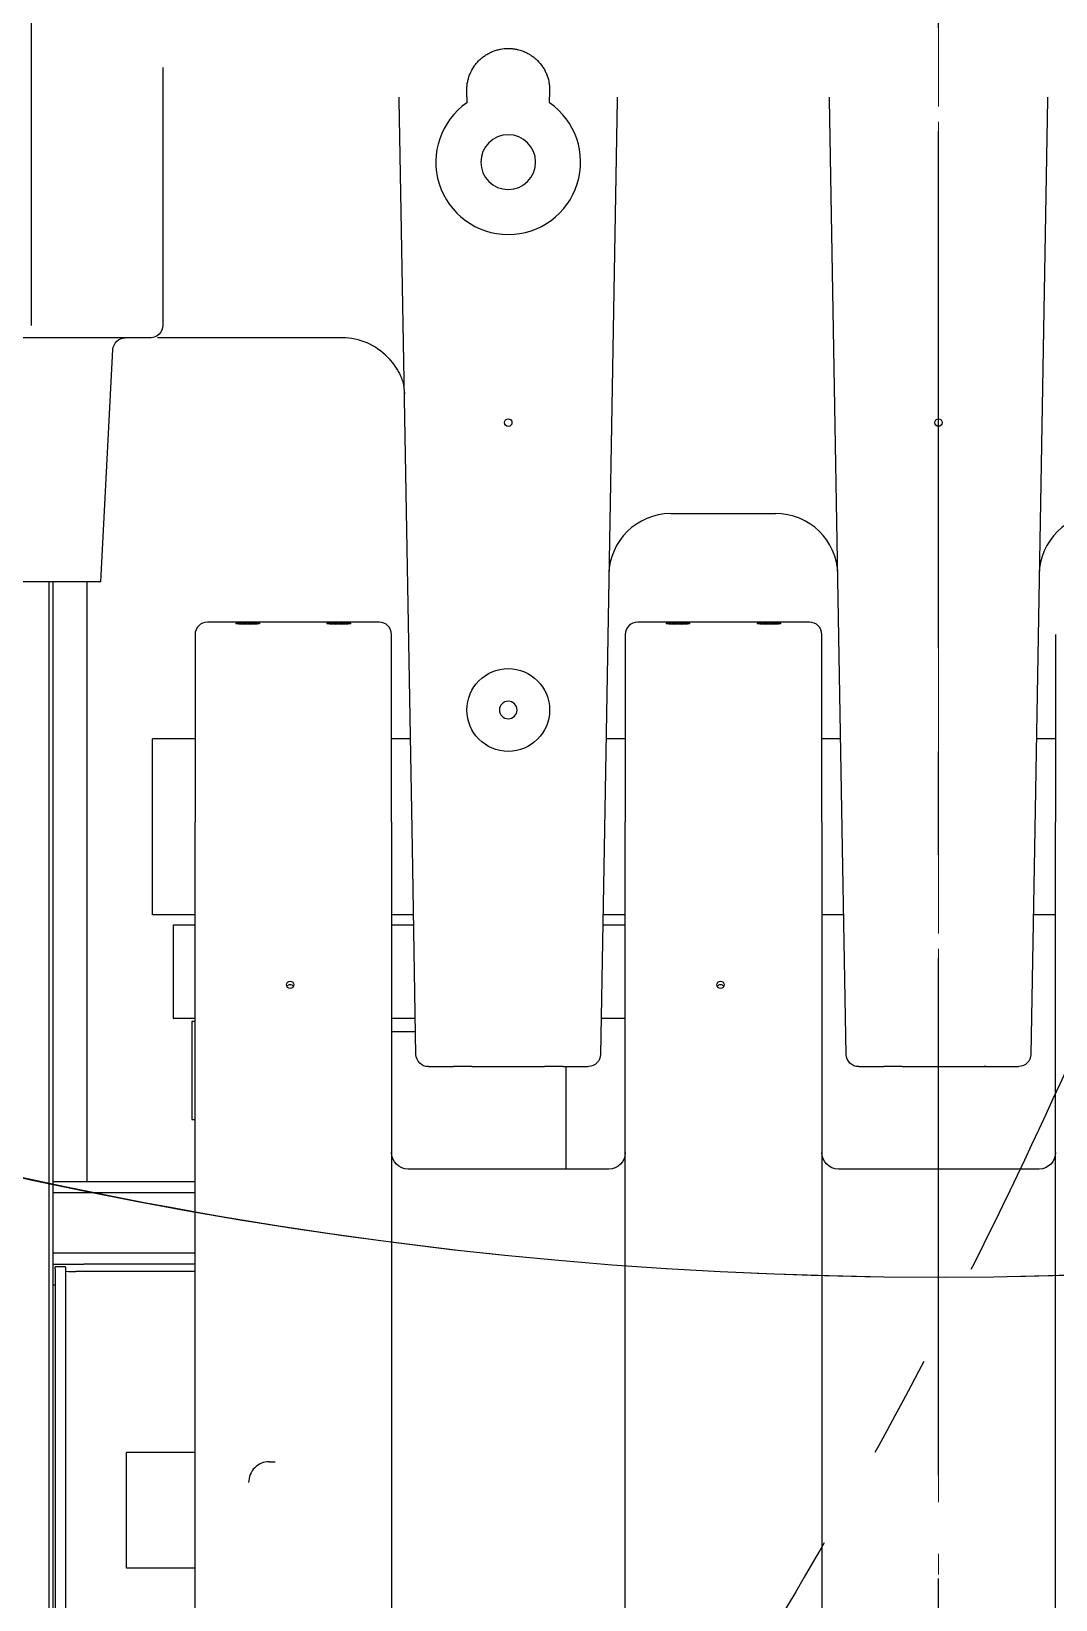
# Model space of a CAD drawing. Header units: millimetres. Extents: x 10462777 to 22643323, y 453826 to 1389191.
# Drawn here: x 11290669 to 11291164, y 582069 to 582828 of the extents above; entities that cross this region are included whole.
import ezdxf

# ---------------------------------------------------------------- set-up
doc = ezdxf.new("R2010")
doc.units = ezdxf.units.MM
doc.header["$LTSCALE"] = 200
doc.header["$MEASUREMENT"] = 0
for name, pattern in [('CENTER', [2, 1.25, -0.25, 0.25, -0.25]), ('CENTER2', [1.125, 0.75, -0.125, 0.125, -0.125]), ('PHANTOM', [2.5, 1.25, -0.25, 0.25, -0.25, 0.25, -0.25])]:
    doc.linetypes.add(name, pattern=pattern)
doc.layers.get('0').update_dxf_attribs({"linetype": 'CONTINUOUS'})
for name, color, linetype in [('1', 1, 'CENTER'), ('2', 2, 'CONTINUOUS'), ('DV1_DEFAULT', 7, 'CONTINUOUS')]:
    doc.layers.add(name, color=color, linetype=linetype)
doc.layers.add('LAYOUT', color=8, linetype='CONTINUOUS', lineweight=25)

# ---------------------------------------------------------------- blocks, each defined once
blk = doc.blocks.new('r710ic')
at = {"layer": 'DV1_DEFAULT', "color": 1, "linetype": 'CENTER2', "lineweight": 0}
for p, q in [((274132.55, 104232.63), (269847.55, 104232.63)), ((269950.18, 104232.63), (274235.19, 104232.63))]:
    blk.add_line(p, q, dxfattribs=at)
at = {"layer": 'DV1_DEFAULT', "color": 7, "linetype": 'Continuous', "lineweight": 0}
blk.add_arc((272041.37, 104232.63), 2050.12, 337.10565, 23.79911, dxfattribs=at)
at = {"layer": 'LAYOUT', "color": 3}
blk.add_circle((272041.37, 104232.63), 2050.12, dxfattribs=at)
blk = doc.blocks.new('A$C7DA30AB0')
at = {"layer": 'LAYOUT', "color": 6, "linetype": 'PHANTOM'}
blk.add_circle((3030.45, 3025.99, 0), 2693.02, dxfattribs=at)

msp = doc.modelspace()

# ---------------------------------------------------------------- linework, layer by layer
at = {"layer": '1', "color": 23, "linetype": 'CENTER'}
msp.add_line((11291107.87228, 579329.36568, 0), (11291107.87228, 587294.33381, 0), dxfattribs=at)
at = {"layer": '2', "color": 124, "linetype": 'Continuous'}
for p, q in [((11290669.35753, 582685.41335, 0), (11290669.35753, 582889.2026, 0)), ((11290732.86696, 582810.16343, 0), (11290732.86696, 582685.41335, 0)), ((11290853.525, 582432.53362, 0), (11290847.20231, 582794.76048, 0)), ((11290879.86905, 582795.95448, 0), (11290879.86905, 582799.41497, 0)), ((11290879.86905, 582795.95448, 0), (11290879.86905, 582793.13769, 0)), ((11290919.86961, 582799.41497, 0), (11290919.86961, 582795.95448, 0)), ((11290919.86961, 582793.13769, 0), (11290919.86961, 582795.95448, 0)), ((11290952.53635, 582794.76048, 0), (11290946.21366, 582432.53362, 0)), ((11291061.52795, 582432.53362, 0), (11291055.20526, 582794.76048, 0)), ((11291160.53931, 582794.76048, 0), (11291154.21661, 582432.53362, 0)), ((11290726.86687, 582679.41326, 0), (11290663.00658, 582679.41326, 0)), ((11290727.21579, 582679.41326, 0), (11290726.86687, 582679.41326, 0)), ((11290819.73436, 582679.41326, 0), (11290738.86704, 582679.41326, 0)), ((11290702.86653, 582561.41158, 0), (11290708.75274, 582673.7272, 0)), ((11290978.52059, 582594.41205, 0), (11291029.22102, 582594.41205, 0)), ((11290702.86653, 582561.41158, 0), (11290442.86284, 582561.41158, 0)), ((11290855.26579, 582332.80362, 0), (11290853.525, 582432.53362, 0)), ((11290946.21366, 582432.53362, 0), (11290944.47287, 582332.80362, 0)), ((11291063.26875, 582332.80362, 0), (11291061.52795, 582432.53362, 0)), ((11291154.21661, 582432.53362, 0), (11291152.47582, 582332.80362, 0)), ((11290861.26496, 582326.90825, 0), (11290873.37594, 582326.90825, 0)), ((11290882.31148, 582326.90825, 0), (11290917.37657, 582326.90825, 0)), ((11290926.3121, 582326.90825, 0), (11290938.47369, 582326.90825, 0)), ((11291069.26792, 582326.90825, 0), (11291081.3789, 582326.90825, 0)), ((11291090.31443, 582326.90825, 0), (11291125.43013, 582326.90825, 0)), ((11291134.36567, 582326.90825, 0), (11291146.47665, 582326.90825, 0))]:
    msp.add_line(p, q, dxfattribs=at)
at = {"layer": '2', "color": 252, "linetype": 'Continuous'}
for p, q in [((11290677.86618, 582561.3569, 0), (11290677.86618, 581835.92831, 0)), ((11290679.8662, 581835.96081, 0), (11290679.8662, 582561.35424, 0)), ((11290696.11644, 582561.41805, 0), (11290696.11644, 582271.43373, 0)), ((11290837.46844, 582541.91131, 0), (11290754.46726, 582541.91131, 0)), ((11291045.4714, 582541.91131, 0), (11290962.47022, 582541.91131, 0)), ((11290748.46718, 582535.91122, 0), (11290748.46718, 582445.34482, 0)), ((11290843.46853, 582445.34482, 0), (11290843.46853, 582535.91122, 0)), ((11290956.47013, 582535.91122, 0), (11290956.47013, 582445.34482, 0)), ((11291051.47148, 582445.34482, 0), (11291051.47148, 582535.91122, 0)), ((11291164.47309, 582535.91122, 0), (11291164.47309, 582445.34482, 0)), ((11290748.47632, 582485.41051, 0), (11290727.86689, 582485.41051, 0)), ((11290727.86689, 582400.4093, 0), (11290727.86689, 582485.41051, 0)), ((11290852.60881, 582485.41051, 0), (11290843.4779, 582485.41051, 0)), ((11290956.48177, 582485.41051, 0), (11290947.13852, 582485.41051, 0)), ((11291060.61427, 582485.41051, 0), (11291051.47156, 582485.41051, 0)), ((11291164.46363, 582485.41051, 0), (11291155.13217, 582485.41051, 0)), ((11290748.46718, 581853.79938, 0), (11290748.46718, 582445.34482, 0)), ((11290843.46853, 582445.34482, 0), (11290843.46853, 581853.79938, 0)), ((11290956.47013, 581853.79938, 0), (11290956.47013, 582445.34482, 0)), ((11291051.47148, 582445.34482, 0), (11291051.47148, 581853.79938, 0)), ((11291164.47309, 581853.79938, 0), (11291164.47309, 582445.34482, 0)), ((11290748.47632, 582400.4093, 0), (11290727.86689, 582400.4093, 0)), ((11290854.09524, 582400.4093, 0), (11290843.4779, 582400.4093, 0)), ((11290956.48177, 582400.4093, 0), (11290945.66389, 582400.4093, 0)), ((11291062.0889, 582400.4093, 0), (11291051.47156, 582400.4093, 0)), ((11291164.46363, 582400.4093, 0), (11291153.64575, 582400.4093, 0)), ((11290737.86703, 582395.25922, 0), (11290737.86703, 582350.25859, 0)), ((11290748.46533, 582395.25922, 0), (11290737.86703, 582395.25922, 0)), ((11290854.18275, 582395.25922, 0), (11290843.46362, 582395.25922, 0)), ((11290956.47157, 582395.25922, 0), (11290945.56499, 582395.25922, 0)), ((11290748.46533, 582350.25859, 0), (11290737.86703, 582350.25859, 0)), ((11290748.46718, 582348.77662, 0), (11290746.96716, 582348.77662, 0)), ((11290746.96716, 582348.7417, 0), (11290746.96716, 582348.77662, 0)), ((11290746.96716, 582348.7417, 0), (11290746.96716, 582331.181, 0)), ((11290854.96964, 582350.25859, 0), (11290843.46362, 582350.25859, 0)), ((11290956.47157, 582350.25859, 0), (11290944.77931, 582350.25859, 0)), ((11290855.08051, 582343.73063, 0), (11290843.46711, 582343.73063, 0)), ((11290746.96716, 582331.181, 0), (11290746.96716, 582324.56943, 0)), ((11290746.96716, 582324.56943, 0), (11290746.96716, 582306.67394, 0)), ((11290927.86973, 582277.36802, 0), (11290927.86973, 582326.90825, 0)), ((11290746.96716, 582306.67394, 0), (11290746.96716, 582301.32026, 0)), ((11290746.96716, 582301.32026, 0), (11290748.46718, 582301.32026, 0)), ((11290948.47002, 582277.36881, 0), (11290851.46864, 582277.36881, 0)), ((11291156.47297, 582277.36881, 0), (11291059.4716, 582277.36881, 0)), ((11290679.87186, 582271.40747, 0), (11290748.48214, 582271.40747, 0)), ((11290748.48309, 582265.90739, 0), (11290679.87281, 582265.90739, 0)), ((11290679.8662, 582231.4069, 0), (11290681.27183, 582231.4069, 0)), ((11290679.87281, 582236.90698, 0), (11290748.48309, 582236.90698, 0)), ((11290681.27701, 582231.4069, 0), (11290694.71481, 582231.4069, 0)), ((11290748.47862, 582231.4069, 0), (11290694.7126, 582231.4069, 0)), ((11290685.86629, 582230.11367, 0), (11290680.86622, 582230.11367, 0)), ((11290680.86622, 582229.11366, 0), (11290680.86622, 582230.11367, 0)), ((11290680.86622, 582229.11366, 0), (11290680.86622, 581835.90497, 0)), ((11290685.86629, 582230.11367, 0), (11290685.86629, 582229.11366, 0)), ((11290685.86629, 582229.11366, 0), (11290685.86629, 581835.90497, 0)), ((11290748.47834, 582227.85852, 0), (11290690.86636, 582227.85852, 0)), ((11290679.8662, 582221.40676, 0), (11290680.86627, 582221.40676, 0)), ((11290784.36769, 582135.7892, 0), (11290787.1377, 582135.7892, 0))]:
    msp.add_line(p, q, dxfattribs=at)
at = {"layer": '2', "color": 163, "linetype": 'Continuous'}
for p, q in [((11290748.46921, 582140.3056, 0), (11290715.36671, 582140.3056, 0)), ((11290715.36671, 582084.30481, 0), (11290715.36671, 582140.3056, 0)), ((11290748.46921, 582084.30481, 0), (11290715.36671, 582084.30481, 0))]:
    msp.add_line(p, q, dxfattribs=at)
at = {"layer": '2', "color": 124, "linetype": 'Continuous', "extrusion": (0, 0, -1)}
for centre, radius in [((-11290899.86933, 582764.41447, 0), 13.25019), ((-11290899.86933, 582499.4107, 0), 4.25006)]:
    msp.add_circle(centre, radius, dxfattribs=at)
at = {"layer": '2', "color": 124, "linetype": 'Continuous'}
for centre, radius in [((11290899.86933, 582638.41268, 0), 1.80003), ((11291107.87228, 582638.41268, 0), 1.80003), ((11290899.86933, 582499.4107, 0), 20.00028)]:
    msp.add_circle(centre, radius, dxfattribs=at)
for centre, radius, start, end in [((11290899.86933, 582764.41447, 0), 35.0005, 124.84990454, 55.15009546), ((11290819.73436, 582649.41283, 0), 30.00043, 43.34805053, 90), ((11290978.52059, 582564.41163, 0), 30.00043, 90.40924536, 179.00000004), ((11291029.22102, 582564.41163, 0), 30.00043, 0.99999996, 90.51429379), ((11291186.52355, 582564.41163, 0), 30.00043, 90.40924536, 179.00000004)]:
    msp.add_arc(centre, radius, start, end, dxfattribs=at)
at = {"layer": '2', "color": 124, "linetype": 'Continuous', "extrusion": (0, 0, -1)}
for centre, start, end in [((-11290714.74461, 582673.41318, 0), 3.00000005, 90), ((-11290726.86687, 582685.41335, 0), 180, 270), ((-11290861.26496, 582332.90834, 0), 270.00146305, 359.00000004), ((-11290938.47369, 582332.90834, 0), 180.99999996, 268.44733529), ((-11291069.26792, 582332.90834, 0), 270.00146305, 359.00000004), ((-11291146.47665, 582332.90834, 0), 180.99999996, 268.44733529)]:
    msp.add_arc(centre, 6.00009, start, end, dxfattribs=at)
at = {"layer": '2', "color": 252, "linetype": 'Continuous'}
for centre, start, end in [((11290754.46726, 582535.91122, 0), 90, 180), ((11290837.46844, 582535.91122, 0), 0, 90), ((11290962.47022, 582535.91122, 0), 90, 180), ((11291045.4714, 582535.91122, 0), 0, 90)]:
    msp.add_arc(centre, 6.00009, start, end, dxfattribs=at)
at = {"layer": '2', "color": 252, "linetype": 'Continuous', "extrusion": (0, 0, -1)}
for centre, start, end in [((-11290851.46864, 582285.36892, 0), 270, 0), ((-11290948.47002, 582285.36892, 0), 180, 270), ((-11291059.4716, 582285.36892, 0), 270, 0), ((-11291156.47297, 582285.36892, 0), 180, 270)]:
    msp.add_arc(centre, 8.00011, start, end, dxfattribs=at)
at = {"layer": '2', "color": 124, "linetype": 'Continuous'}
for centre, major_axis, ratio, start_param, end_param in [((11290817.20665, 582794.23051, 0), (-0.62668, 36.79318), 0.815259284, 4.712907246, 4.741353576), ((11290982.5321, 582794.23051, 0), (-0.62667, -36.79324), 0.815260537, 4.683424297, 4.711870583), ((11291025.20952, 582794.23051, 0), (-0.62667, 36.79323), 0.815260395, 4.712907364, 4.741353655), ((11291190.53506, 582794.23051, 0), (-0.62667, -36.79324), 0.815260582, 4.683424294, 4.711870578)]:
    msp.add_ellipse(centre, major_axis=major_axis, ratio=ratio, start_param=start_param, end_param=end_param, dxfattribs=at)
at = {"layer": '2', "color": 172, "linetype": 'Continuous'}
for centre in [(11290772.46752, 582541.28564, 0), (11290775.46756, 582541.28564, 0), (11290816.46815, 582541.28564, 0), (11290819.46819, 582541.28564, 0), (11290980.47047, 582541.28564, 0), (11290983.47052, 582541.28564, 0), (11291024.4711, 582541.28564, 0), (11291027.47114, 582541.28564, 0)]:
    msp.add_ellipse(centre, major_axis=(-4.25006, 0), ratio=0.107732801, dxfattribs=at)
at = {"layer": '2', "color": 252, "linetype": 'Continuous'}
for centre in [(11290794.46783, 582366.4557, 0), (11291002.47079, 582366.4557, 0)]:
    msp.add_ellipse(centre, major_axis=(1.80003, 0), ratio=0.994179885, dxfattribs=at)
for centre, major_axis, ratio, start_param, end_param in [((11290794.46783, 582364.73195, 0), (1.80003, 0), 0.994179885, 0.502554457, 2.639034506), ((11291002.47079, 582364.73195, 0), (1.80003, 0), 0.994179885, 0.502554457, 2.639034506), ((11290690.86636, 582227.98726, 0), (-5.00007, 0), 0.025747205, 0, 1.570796327), ((11290784.36769, 582125.79237, 0), (-10.00014, 0), 0.999668486, 4.71238898, 6.283185307)]:
    msp.add_ellipse(centre, major_axis=major_axis, ratio=ratio, start_param=start_param, end_param=end_param, dxfattribs=at)
at = {"layer": '2', "color": 124, "linetype": 'Continuous'}
for points, knots in [([(11290879.86905, 582799.41497, 0), (11290879.86905, 582800.08237, 0), (11290879.90236, 582800.74299, 0), (11290880.03266, 582802.05128, 0), (11290880.12966, 582802.69896, 0), (11290880.38639, 582803.98162, 0), (11290880.54613, 582804.61661, 0), (11290880.78559, 582805.40239, 0), (11290880.83548, 582805.55915, 0), (11290880.93928, 582805.87187, 0), (11290880.99324, 582806.02796, 0), (11290881.1603, 582806.49253, 0), (11290881.27879, 582806.79804, 0), (11290881.90603, 582808.30522, 0), (11290882.51803, 582809.44631, 0), (11290883.4192, 582810.7952, 0), (11290883.60631, 582811.06107, 0), (11290883.99452, 582811.58493, 0), (11290884.19596, 582811.84327, 0), (11290884.81524, 582812.59866, 0), (11290885.24974, 582813.07862, 0), (11290886.1613, 582813.99297, 0), (11290886.63837, 582814.42733, 0), (11290887.63573, 582815.25064, 0), (11290888.15602, 582815.63958, 0), (11290888.97045, 582816.18795, 0), (11290889.24795, 582816.36504, 0), (11290889.80827, 582816.70351, 0), (11290890.09181, 582816.8654, 0), (11290890.95249, 582817.32938, 0), (11290891.53969, 582817.60982, 0), (11290892.74117, 582818.11323, 0), (11290893.35545, 582818.3362, 0), (11290894.29799, 582818.62641, 0), (11290894.6157, 582818.71576, 0), (11290895.25839, 582818.8793, 0), (11290895.58412, 582818.95361, 0), (11290897.21159, 582819.28233, 0), (11290898.5226, 582819.41346, 0), (11290900.5025, 582819.41612, 0), (11290901.16471, 582819.38442, 0), (11290901.99538, 582819.30263, 0), (11290902.16167, 582819.28415, 0), (11290902.49248, 582819.24318, 0), (11290902.65726, 582819.22068, 0), (11290903.14972, 582819.14719, 0), (11290903.47555, 582819.09021, 0), (11290905.09259, 582818.76618, 0), (11290906.34775, 582818.38287, 0), (11290907.86963, 582817.74841, 0), (11290908.17218, 582817.61338, 0), (11290908.76631, 582817.33042, 0), (11290909.05858, 582817.18223, 0), (11290909.92142, 582816.71796, 0), (11290910.47804, 582816.38221, 0), (11290911.55528, 582815.65907, 0), (11290912.0759, 582815.27166, 0), (11290912.82988, 582814.65115, 0), (11290913.07692, 582814.43755, 0), (11290913.561, 582813.99771, 0), (11290913.79663, 582813.77279, 0), (11290914.94346, 582812.62363, 0), (11290915.76182, 582811.6264, 0), (11290916.66355, 582810.28099, 0), (11290916.83778, 582810.00691, 0), (11290917.1738, 582809.44855, 0), (11290917.33591, 582809.16368, 0), (11290917.80099, 582808.29734, 0), (11290918.08063, 582807.70849, 0), (11290918.83077, 582805.90844, 0), (11290919.21342, 582804.66408, 0), (11290919.53929, 582803.04988, 0), (11290919.59681, 582802.72379, 0), (11290919.69583, 582802.0667, 0), (11290919.7371, 582801.73729, 0), (11290919.83628, 582800.74647, 0), (11290919.86961, 582800.08247, 0), (11290919.86961, 582799.41497, 0)], [0, 0, 0, 0, 0.03125, 0.03125, 0.0625, 0.0625, 0.09375, 0.09375, 0.1015625, 0.1015625, 0.109375, 0.109375, 0.125, 0.125, 0.1875, 0.1875, 0.203125, 0.203125, 0.21875, 0.21875, 0.25, 0.25, 0.28125, 0.28125, 0.3125, 0.3125, 0.328125, 0.328125, 0.34375, 0.34375, 0.375, 0.375, 0.40625, 0.40625, 0.421875, 0.421875, 0.4375, 0.4375, 0.5, 0.5, 0.53125, 0.53125, 0.5390625, 0.5390625, 0.546875, 0.546875, 0.5625, 0.5625, 0.625, 0.625, 0.640625, 0.640625, 0.65625, 0.65625, 0.6875, 0.6875, 0.71875, 0.71875, 0.734375, 0.734375, 0.75, 0.75, 0.8125, 0.8125, 0.828125, 0.828125, 0.84375, 0.84375, 0.875, 0.875, 0.9375, 0.9375, 0.953125, 0.953125, 0.96875, 0.96875, 1, 1, 1, 1]), ([(11290738.86704, 582679.41326, 0), (11290738.71279, 582679.41326, 0), (11290738.55726, 582679.41326, 0), (11290738.24756, 582679.41326, 0), (11290737.78328, 582679.41326, 0), (11290737.32058, 582679.41326, 0), (11290736.39942, 582679.41326, 0), (11290735.79095, 582679.41326, 0), (11290733.99979, 582679.41326, 0), (11290732.85011, 582679.41326, 0), (11290731.30748, 582679.41326, 0), (11290730.83911, 582679.41326, 0), (11290730.39884, 582679.41326, 0)], [0, 0, 0, 0, 0.050695784, 0.050695784, 0.101391569, 0.202783137, 0.202783137, 0.405566275, 0.405566275, 0.81113255, 0.81113255, 1, 1, 1, 1]), ([(11290841.55059, 582670.00598, 0), (11290842.51638, 582668.98283, 0), (11290843.49117, 582667.8854, 0), (11290845.34067, 582665.48255, 0), (11290846.21662, 582664.17761, 0), (11290847.37225, 582662.00577, 0), (11290847.7322, 582661.24237, 0), (11290848.37273, 582659.65609, 0), (11290848.6543, 582658.83217, 0), (11290849.36153, 582656.25989, 0), (11290849.6521, 582654.41189, 0), (11290849.68718, 582652.40194, 0)], [0, 0, 0, 0, 0.25, 0.25, 0.5, 0.5, 0.625, 0.625, 0.75, 0.75, 1, 1, 1, 1]), ([(11290882.36908, 582326.90825, 0), (11290882.36916, 582326.90825, 0), (11290882.36207, 582326.90855, 0), (11290882.33315, 582326.90975, 0), (11290882.31133, 582326.91066, 0), (11290882.22524, 582326.91419, 0), (11290882.1403, 582326.91765, 0), (11290881.97135, 582326.92418, 0), (11290881.90764, 582326.9266, 0), (11290881.76834, 582326.93175, 0), (11290881.69273, 582326.93447, 0), (11290881.44847, 582326.94298, 0), (11290881.26255, 582326.94909, 0), (11290880.84271, 582326.96153, 0), (11290880.61506, 582326.96766, 0), (11290880.24962, 582326.97617, 0), (11290880.1237, 582326.9789, 0), (11290879.86347, 582326.98405, 0), (11290879.72857, 582326.98647, 0), (11290879.31962, 582326.99303, 0), (11290879.03912, 582326.9965, 0), (11290878.6067, 582327.00005, 0), (11290878.46027, 582327.00096, 0), (11290878.16476, 582327.00218, 0), (11290878.01746, 582327.00248, 0), (11290877.57693, 582327.00249, 0), (11290877.28503, 582327.00129, 0), (11290876.8499, 582326.99775, 0), (11290876.70522, 582326.99627, 0), (11290876.42315, 582326.99284, 0), (11290876.14674, 582326.98893, 0), (11290875.88145, 582326.98417, 0), (11290875.62179, 582326.97905, 0), (11290875.49419, 582326.9763, 0), (11290875.1245, 582326.96771, 0), (11290874.89773, 582326.96159, 0), (11290874.58625, 582326.95238, 0), (11290874.48724, 582326.9493, 0), (11290874.29911, 582326.94321, 0), (11290874.21045, 582326.94022, 0), (11290873.96499, 582326.93168, 0), (11290873.8266, 582326.9265, 0), (11290873.65699, 582326.91994, 0), (11290873.60661, 582326.91795, 0), (11290873.52056, 582326.9145, 0), (11290873.48478, 582326.91304, 0), (11290873.39878, 582326.90951, 0), (11290873.36941, 582326.90827, 0), (11290873.36896, 582326.90825, 0)], [0, 0, 0, 0, 0.031248879, 0.031248879, 0.062504133, 0.062504133, 0.125014642, 0.125014642, 0.156269896, 0.156269896, 0.187525151, 0.187525151, 0.25003566, 0.25003566, 0.312546168, 0.312546168, 0.343801423, 0.343801423, 0.375056677, 0.375056677, 0.437567186, 0.437567186, 0.46882244, 0.46882244, 0.500077695, 0.500077695, 0.562588203, 0.562588203, 0.593843458, 0.593843458, 0.625098712, 0.656353966, 0.656353966, 0.687609221, 0.687609221, 0.75011973, 0.75011973, 0.781374984, 0.781374984, 0.812630238, 0.812630238, 0.875140747, 0.875140747, 0.906396002, 0.906396002, 0.937651256, 0.937651256, 1, 1, 1, 1]), ([(11290926.36971, 582326.90825, 0), (11290926.36978, 582326.90825, 0), (11290926.3627, 582326.90855, 0), (11290926.33378, 582326.90975, 0), (11290926.31196, 582326.91066, 0), (11290926.22586, 582326.91419, 0), (11290926.14093, 582326.91765, 0), (11290925.97197, 582326.92418, 0), (11290925.90827, 582326.9266, 0), (11290925.76896, 582326.93175, 0), (11290925.69336, 582326.93447, 0), (11290925.4491, 582326.94298, 0), (11290925.26317, 582326.94909, 0), (11290924.84334, 582326.96153, 0), (11290924.61568, 582326.96766, 0), (11290924.25025, 582326.97617, 0), (11290924.12433, 582326.9789, 0), (11290923.86409, 582326.98405, 0), (11290923.7292, 582326.98647, 0), (11290923.32025, 582326.99303, 0), (11290923.03975, 582326.9965, 0), (11290922.60733, 582327.00005, 0), (11290922.4609, 582327.00096, 0), (11290922.16538, 582327.00218, 0), (11290922.01809, 582327.00248, 0), (11290921.57756, 582327.00249, 0), (11290921.28565, 582327.00129, 0), (11290920.85053, 582326.99775, 0), (11290920.70584, 582326.99627, 0), (11290920.42377, 582326.99284, 0), (11290920.14736, 582326.98893, 0), (11290919.88207, 582326.98417, 0), (11290919.62241, 582326.97905, 0), (11290919.49481, 582326.9763, 0), (11290919.12512, 582326.96771, 0), (11290918.89836, 582326.96159, 0), (11290918.58688, 582326.95238, 0), (11290918.48786, 582326.9493, 0), (11290918.29974, 582326.94321, 0), (11290918.21107, 582326.94022, 0), (11290917.96561, 582326.93168, 0), (11290917.82722, 582326.9265, 0), (11290917.65762, 582326.91994, 0), (11290917.60724, 582326.91795, 0), (11290917.52118, 582326.9145, 0), (11290917.4854, 582326.91304, 0), (11290917.3994, 582326.90951, 0), (11290917.37003, 582326.90827, 0), (11290917.36958, 582326.90825, 0)], [0, 0, 0, 0, 0.031248885, 0.031248885, 0.062504139, 0.062504139, 0.125014648, 0.125014648, 0.156269902, 0.156269902, 0.187525156, 0.187525156, 0.250035664, 0.250035664, 0.312546172, 0.312546172, 0.343801426, 0.343801426, 0.375056681, 0.375056681, 0.437567189, 0.437567189, 0.468822443, 0.468822443, 0.500077697, 0.500077697, 0.562588205, 0.562588205, 0.59384346, 0.59384346, 0.625098714, 0.656353968, 0.656353968, 0.687609222, 0.687609222, 0.75011973, 0.75011973, 0.781374984, 0.781374984, 0.812630239, 0.812630239, 0.875140747, 0.875140747, 0.906396001, 0.906396001, 0.937651255, 0.937651255, 1, 1, 1, 1]), ([(11291090.37204, 582326.90825, 0), (11291090.37211, 582326.90825, 0), (11291090.36503, 582326.90855, 0), (11291090.33611, 582326.90975, 0), (11291090.31429, 582326.91066, 0), (11291090.22819, 582326.91419, 0), (11291090.14325, 582326.91765, 0), (11291089.9743, 582326.92418, 0), (11291089.9106, 582326.9266, 0), (11291089.77129, 582326.93175, 0), (11291089.69568, 582326.93447, 0), (11291089.45143, 582326.94298, 0), (11291089.2655, 582326.94909, 0), (11291088.84567, 582326.96153, 0), (11291088.61801, 582326.96766, 0), (11291088.25258, 582326.97617, 0), (11291088.12665, 582326.9789, 0), (11291087.86642, 582326.98405, 0), (11291087.73153, 582326.98647, 0), (11291087.32258, 582326.99303, 0), (11291087.04208, 582326.9965, 0), (11291086.60966, 582327.00005, 0), (11291086.46323, 582327.00096, 0), (11291086.16771, 582327.00218, 0), (11291086.02042, 582327.00248, 0), (11291085.57989, 582327.00249, 0), (11291085.28798, 582327.00129, 0), (11291084.85286, 582326.99775, 0), (11291084.70817, 582326.99627, 0), (11291084.4261, 582326.99284, 0), (11291084.14969, 582326.98893, 0), (11291083.8844, 582326.98417, 0), (11291083.62474, 582326.97905, 0), (11291083.49714, 582326.9763, 0), (11291083.12745, 582326.96771, 0), (11291082.90069, 582326.96159, 0), (11291082.58921, 582326.95238, 0), (11291082.49019, 582326.9493, 0), (11291082.30207, 582326.94321, 0), (11291082.2134, 582326.94022, 0), (11291081.96794, 582326.93168, 0), (11291081.82955, 582326.9265, 0), (11291081.65995, 582326.91994, 0), (11291081.60957, 582326.91795, 0), (11291081.52351, 582326.9145, 0), (11291081.48773, 582326.91304, 0), (11291081.40173, 582326.90951, 0), (11291081.37236, 582326.90827, 0), (11291081.37191, 582326.90825, 0)], [0, 0, 0, 0, 0.031248854, 0.031248854, 0.062504108, 0.062504108, 0.125014618, 0.125014618, 0.156269873, 0.156269873, 0.187525128, 0.187525128, 0.250035637, 0.250035637, 0.312546147, 0.312546147, 0.343801402, 0.343801402, 0.375056656, 0.375056656, 0.437567166, 0.437567166, 0.468822421, 0.468822421, 0.500077676, 0.500077676, 0.562588185, 0.562588185, 0.59384344, 0.59384344, 0.625098695, 0.65635395, 0.65635395, 0.687609204, 0.687609204, 0.750119714, 0.750119714, 0.781374969, 0.781374969, 0.812630224, 0.812630224, 0.875140733, 0.875140733, 0.906395988, 0.906395988, 0.937651243, 0.937651243, 1, 1, 1, 1]), ([(11291125.37253, 582326.90825, 0), (11291125.37246, 582326.90825, 0), (11291125.37954, 582326.90855, 0), (11291125.40846, 582326.90975, 0), (11291125.43028, 582326.91066, 0), (11291125.51638, 582326.91419, 0), (11291125.60131, 582326.91765, 0), (11291125.77027, 582326.92418, 0), (11291125.83397, 582326.9266, 0), (11291125.97328, 582326.93175, 0), (11291126.04888, 582326.93447, 0), (11291126.29314, 582326.94298, 0), (11291126.47906, 582326.94909, 0), (11291126.8989, 582326.96153, 0), (11291127.12655, 582326.96766, 0), (11291127.49199, 582326.97617, 0), (11291127.61791, 582326.9789, 0), (11291127.87815, 582326.98405, 0), (11291128.01304, 582326.98647, 0), (11291128.42199, 582326.99303, 0), (11291128.70249, 582326.9965, 0), (11291129.13491, 582327.00005, 0), (11291129.28134, 582327.00096, 0), (11291129.57686, 582327.00218, 0), (11291129.72415, 582327.00248, 0), (11291130.16468, 582327.00249, 0), (11291130.45659, 582327.00129, 0), (11291130.89171, 582326.99775, 0), (11291131.0364, 582326.99627, 0), (11291131.31847, 582326.99284, 0), (11291131.59488, 582326.98893, 0), (11291131.86017, 582326.98417, 0), (11291132.11983, 582326.97905, 0), (11291132.24743, 582326.9763, 0), (11291132.61712, 582326.96771, 0), (11291132.84388, 582326.96159, 0), (11291133.15536, 582326.95238, 0), (11291133.25438, 582326.9493, 0), (11291133.4425, 582326.94321, 0), (11291133.53117, 582326.94022, 0), (11291133.77663, 582326.93168, 0), (11291133.91502, 582326.9265, 0), (11291134.08462, 582326.91994, 0), (11291134.135, 582326.91795, 0), (11291134.22106, 582326.9145, 0), (11291134.25684, 582326.91304, 0), (11291134.34283, 582326.90951, 0), (11291134.37221, 582326.90827, 0), (11291134.37266, 582326.90825, 0)], [0, 0, 0, 0, 0.031248862, 0.031248862, 0.062504117, 0.062504117, 0.125014627, 0.125014627, 0.156269883, 0.156269883, 0.187525138, 0.187525138, 0.250035648, 0.250035648, 0.312546159, 0.312546159, 0.343801414, 0.343801414, 0.375056669, 0.375056669, 0.43756718, 0.43756718, 0.468822435, 0.468822435, 0.50007769, 0.50007769, 0.5625882, 0.5625882, 0.593843456, 0.593843456, 0.625098711, 0.656353966, 0.656353966, 0.687609221, 0.687609221, 0.750119732, 0.750119732, 0.781374987, 0.781374987, 0.812630242, 0.812630242, 0.875140753, 0.875140753, 0.906396008, 0.906396008, 0.937651263, 0.937651263, 1, 1, 1, 1]), ([(11291130.86581, 582326.99789, 0), (11291130.82908, 582326.99823, 0), (11291130.79222, 582326.99855, 0), (11291130.46414, 582327.00125, 0), (11291130.16993, 582327.00248, 0), (11291129.8726, 582327.00248, 0)], [0, 0, 0, 0, 0.112685114, 0.112685114, 1, 1, 1, 1])]:
    msp.add_open_spline(points, degree=3, knots=knots, dxfattribs=at)

# ---------------------------------------------------------------- block references
at = {"ltscale": 10}
msp.add_blockref('A$C7DA30AB0', (11285684.40366, 580408.4363), dxfattribs=at)
at = {"layer": 'LAYOUT', "color": 2, "rotation": 270}
msp.add_blockref('r710ic', (11186875.24796, 856316.46559, 0), dxfattribs=at)

doc.saveas('drawing.dxf')
